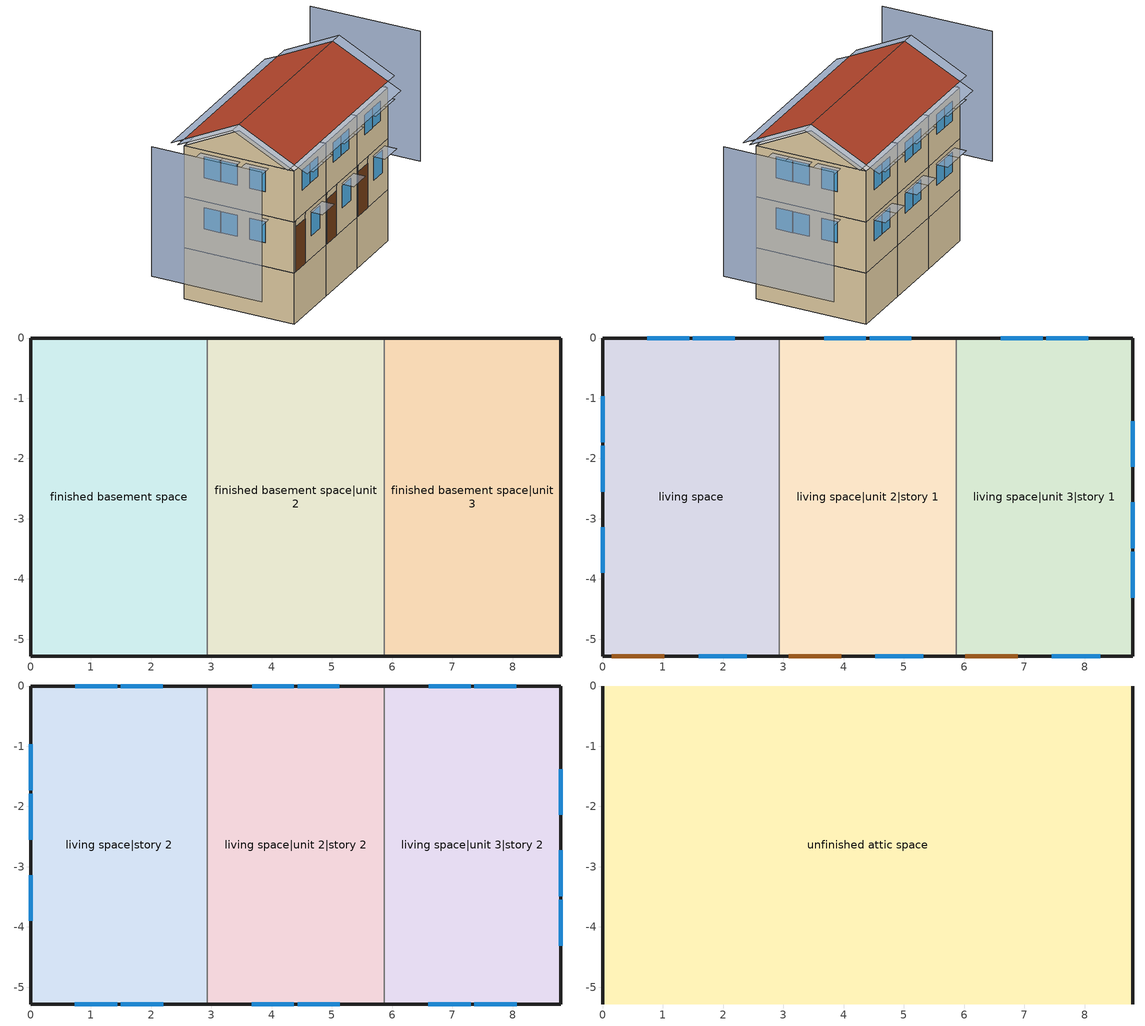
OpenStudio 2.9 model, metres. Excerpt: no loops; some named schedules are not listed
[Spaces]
finished basement space
 floor foundation (FloorFndGrndFinB 1): 0,-5.28 0,0 2.93,0 2.93,-5.28 z-2.44
 wall foundation (WallFndGrndFinB 1): 2.93,0 0,0 0,-5.28 2.93,-5.28 z-2.44:0
 wall to finished basement space|unit 2 (WallIntFinUninsFin Reversed): 2.93,-5.28 2.93,0 z-2.44:0
finished basement space|unit 2
 floor foundation (FloorFndGrndFinB 2): 2.93,-5.28 2.93,0 5.87,0 5.87,-5.28 z-2.44
 wall foundation (WallFndGrndFinB 2): 5.87,0 2.93,0 / 2.93,-5.28 5.87,-5.28 z-2.44:0
 wall to finished basement space|unit 3 (WallIntFinUninsFin): 5.87,-5.28 5.87,0 z-2.44:0
finished basement space|unit 3
 floor foundation (FloorFndGrndFinB): 5.87,-5.28 5.87,0 8.8,0 8.8,-5.28 z-2.44
 wall foundation (WallFndGrndFinB): 5.87,-5.28 8.8,-5.28 8.8,0 5.87,0 z-2.44:0
living space
 floor to finished basement space (FloorFinUninsFin): 0,-5.28 0,0 2.93,0 2.93,-5.28 z0
 wall outside (WallExtInsFin): 2.93,0 0,0 0,-5.28 0.13,-5.28 1.05,-5.28 2.93,-5.28 z0:2.44
 wall to living space|unit 2|story 1 (WallIntFinUninsFin Reversed): 2.93,-5.28 2.93,0 z0:2.44
 window (WindowConstruction): 1.59,-5.28 2.39,-5.28 z1.07:2.13; 2.19,0 1.5,0 / 1.44,0 0.74,0 z1.21:2.13; 0,-0.97 0,-1.73 / 0,-1.79 0,-2.55 / 0,-3.14 0,-3.9 z1.12:2.13
 door (Door): 0.15,-5.28 1.02,-5.28 z0:2.13
living space|unit 2|story 1
 floor to finished basement space|unit 2 (FloorFinUninsFin): 2.93,-5.28 2.93,0 5.87,0 5.87,-5.28 z0
 wall outside (WallExtInsFin): 5.87,0 2.93,0 / 2.93,-5.28 3.06,-5.28 3.98,-5.28 5.87,-5.28 z0:2.44
 wall to living space|unit 3|story 1 (WallIntFinUninsFin Reversed): 5.87,-5.28 5.87,0 z0:2.44
 window (WindowConstruction): 4.52,-5.28 5.32,-5.28 z1.07:2.13; 5.12,0 4.43,0 / 4.37,0 3.67,0 z1.21:2.13
 door (Door): 3.09,-5.28 3.96,-5.28 z0:2.13
living space|unit 3|story 1
 floor to finished basement space|unit 3 (FloorFinUninsFin): 5.87,-5.28 5.87,0 8.8,0 8.8,-5.28 z0
 wall outside (WallExtInsFin): 5.87,-5.28 5.99,-5.28 6.91,-5.28 8.8,-5.28 8.8,0 5.87,0 z0:2.44
 window (WindowConstruction): 7.46,-5.28 8.26,-5.28 z1.07:2.13; 8.06,0 7.36,0 / 7.3,0 6.61,0 z1.21:2.13; 8.8,-4.31 8.8,-3.55 / 8.8,-3.49 8.8,-2.73 / 8.8,-2.14 8.8,-1.38 z1.12:2.13
 door (Door): 6.02,-5.28 6.89,-5.28 z0:2.13
living space|story 2
 floor to living space (FloorFinUninsFin): 0,-5.28 0,0 2.93,0 2.93,-5.28 z2.44
 wall outside (WallExtInsFin): 2.93,0 0,0 0,-5.28 2.93,-5.28 z2.44:4.88
 wall to living space|unit 2|story 2 (WallIntFinUninsFin): 2.93,-5.28 2.93,0 z2.44:4.88
 window (WindowConstruction): 0.73,-5.28 1.44,-5.28 / 1.5,-5.28 2.2,-5.28 z3.63:4.57; 2.19,0 1.5,0 / 1.44,0 0.74,0 z3.65:4.57; 0,-0.97 0,-1.73 / 0,-1.79 0,-2.55 / 0,-3.14 0,-3.9 z3.56:4.57
living space|unit 2|story 2
 floor to living space|unit 2|story 1 (FloorFinUninsFin): 2.93,-5.28 2.93,0 5.87,0 5.87,-5.28 z2.44
 wall outside (WallExtInsFin): 5.87,0 2.93,0 / 2.93,-5.28 5.87,-5.28 z2.44:4.88
 wall to living space|unit 3|story 2 (WallIntFinUninsFin Reversed): 5.87,-5.28 5.87,0 z2.44:4.88
 window (WindowConstruction): 3.66,-5.28 4.37,-5.28 / 4.43,-5.28 5.13,-5.28 z3.63:4.57; 5.12,0 4.43,0 / 4.37,0 3.67,0 z3.65:4.57
living space|unit 3|story 2
 floor to living space|unit 3|story 1 (FloorFinUninsFin): 5.87,-5.28 5.87,0 8.8,0 8.8,-5.28 z2.44
 wall outside (WallExtInsFin): 5.87,-5.28 8.8,-5.28 8.8,0 5.87,0 z2.44:4.88
 window (WindowConstruction): 6.6,-5.28 7.3,-5.28 / 7.36,-5.28 8.07,-5.28 z3.63:4.57; 8.06,0 7.36,0 / 7.3,0 6.61,0 z3.65:4.57; 8.8,-4.31 8.8,-3.55 / 8.8,-3.49 8.8,-2.73 / 8.8,-2.14 8.8,-1.38 z3.56:4.57
unfinished attic space
 floor to living space|unit 2|story 2 (FloorFinInsUnfinAttic): 5.87,0 5.87,-5.28 2.93,-5.28 2.93,0 z4.88
 floor to living space|unit 3|story 2 (FloorFinInsUnfinAttic): 8.8,0 8.8,-5.28 5.87,-5.28 5.87,0 z4.88
 floor to living space|story 2 (FloorFinInsUnfinAttic): 2.93,0 2.93,-5.28 0,-5.28 0,0 z4.88
 wall outside (WallExtUninsUnfin): 0,-2.64,6.2 0,0,4.88 0,-5.28,4.88; 8.8,-2.64,6.2 8.8,-5.28,4.88 8.8,0,4.88
 roof outside (RoofUnfinInsExt): 0,-2.64,6.5 8.8,-2.64,6.5 8.8,0,5.18 0,0,5.18; 8.8,-2.64,6.5 0,-2.64,6.5 0,-5.28,5.18 8.8,-5.28,5.18
shading: -3.05,0 -3.05,-5.28 / 11.85,-5.28 11.85,0 z0:6.2; -0.61,0,5.18 -0.61,-2.64,6.5 0,-2.64,6.5 0,0,5.18; 9.41,-2.64,6.5 9.41,0,5.18 8.8,0,5.18 8.8,-2.64,6.5; 8.8,0.61,4.88 0,0.61,4.88 0,0,5.18 8.8,0,5.18; 9.41,-5.28,5.18 9.41,-2.64,6.5 8.8,-2.64,6.5 8.8,-5.28,5.18; -0.61,-2.64,6.5 -0.61,-5.28,5.18 0,-5.28,5.18 0,-2.64,6.5; 0,-5.89,4.88 8.8,-5.89,4.88 8.8,-5.28,5.18 0,-5.28,5.18; 8.41,-5.28 7.31,-5.28 7.31,-5.89 8.41,-5.89 z2.29; 1.59,-5.28 0.58,-5.28 0.58,-5.89 1.59,-5.89 z4.72; 8.8,-1.23 8.8,-2.29 9.41,-2.29 9.41,-1.23 z4.72; 0,-1.88 0,-0.82 -0.61,-0.82 -0.61,-1.88 z4.72; 4.52,-5.28 3.51,-5.28 3.51,-5.89 4.52,-5.89 z4.72; 2.35,-5.28 1.34,-5.28 1.34,-5.89 2.35,-5.89 z4.72; 0,-2.7 0,-1.64 -0.61,-1.64 -0.61,-2.7 z2.29; 5.29,-5.28 4.28,-5.28 4.28,-5.89 5.29,-5.89 z4.72; 7.45,-5.28 6.45,-5.28 6.45,-5.89 7.45,-5.89 z4.72; 2.54,-5.28 1.44,-5.28 1.44,-5.89 2.54,-5.89 z2.29; 8.22,-5.28 7.21,-5.28 7.21,-5.89 8.22,-5.89 z4.72; 5.48,-5.28 4.37,-5.28 4.37,-5.89 5.48,-5.89 z2.29; 0.59,0 1.59,0 1.59,0.61 0.59,0.61 z4.72; 4.28,0 5.28,0 5.28,0.61 4.28,0.61 z4.72; 8.8,-2.58 8.8,-3.64 9.41,-3.64 9.41,-2.58 z4.72; 3.52,0 4.52,0 4.52,0.61 3.52,0.61 z4.72; 1.34,0 2.34,0 2.34,0.61 1.34,0.61 z2.29; 0.59,0 1.59,0 1.59,0.61 0.59,0.61 z2.29; 1.34,0 2.34,0 2.34,0.61 1.34,0.61 z4.72; 7.21,0 8.21,0 8.21,0.61 7.21,0.61 z4.72; 0,-4.05 0,-2.99 -0.61,-2.99 -0.61,-4.05 z2.29; 6.45,0 7.45,0 7.45,0.61 6.45,0.61 z4.72; 4.28,0 5.28,0 5.28,0.61 4.28,0.61 z2.29; 8.8,-1.23 8.8,-2.29 9.41,-2.29 9.41,-1.23 z2.29; 3.52,0 4.52,0 4.52,0.61 3.52,0.61 z2.29; 7.21,0 8.21,0 8.21,0.61 7.21,0.61 z2.29; 6.45,0 7.45,0 7.45,0.61 6.45,0.61 z2.29; 8.8,-3.4 8.8,-4.46 9.41,-4.46 9.41,-3.4 z2.29; 0,-1.88 0,-0.82 -0.61,-0.82 -0.61,-1.88 z2.29; 0,-2.7 0,-1.64 -0.61,-1.64 -0.61,-2.7 z4.72; 0,-4.05 0,-2.99 -0.61,-2.99 -0.61,-4.05 z4.72; 8.8,-3.4 8.8,-4.46 9.41,-4.46 9.41,-3.4 z4.72; 8.8,-2.58 8.8,-3.64 9.41,-3.64 9.41,-2.58 z2.29
[Site]
Denver Intl Ap_CO_USA: Latitude {deg}=39.83; Longitude {deg}=-104.65; Time Zone {hr}=-7; Elevation {m}=1650; Terrain=Suburbs
[ClimateZones]
Climate Zone Institution Name 2=Building America; Climate Zone Document Year 2=0; Climate Zone Value 2=Cold
[Site:WaterMainsTemperature]
Calculation Method=Correlation; Annual Average Outdoor Air Temperature {C}=10.8753; Maximum Difference In Monthly Average Outdoor Air Temperatures {deltaC}=23.1524
[Site:GroundTemperature:Deep]
10.8753, 10.8753, 10.8753, 10.8753, 10.8753, 10.8753, 10.8753, 10.8753, 10.8753, 10.8753, 10.8753, 10.8753
[Building]
Building 1: North Axis {deg}=270; Standards Number of Stories=3; Standards Number of Above Ground Stories=2; Standards Building Type=singlefamilyattached; Standards Number of Living Units=3
[Material] Roughness=Rough
Name | Thickness {m} | Conductivity {W/m-K} | Density {kg/m3} | Specific Heat {J/kg-K} | Thermal Absorptance | Solar Absorptance | Visible Absorptance
FloorUAAdditionalCeilingIns | 0.12827 | 0.0411113 | 16.02 | 1046.75
FloorUATrussandIns | 0.0889 | 0.0436674 | 50.7834 | 1165.1
Drywall 0.5 in. | 0.0127 | 0.160291 | 801 | 837.4 | 0.9 | 0.5 | 0.1
Asphalt Shingles, Medium | 0.009525 | 0.162714 | 1121.4 | 1465.45 | 0.91 | 0.85 | 0.85
RoofSheathing | 0.01905 | 0.115458 | 512.64 | 1214.23
RoofUARoofIns | 0.18415 | 8.02397 | 37.0049 | 1207.88
Vinyl, Light | 0.009525 | 0.089435 | 177.822 | 1046.75 | 0.9 | 0.3 | 0.3
WallSheathing | 0.0127 | 0.115458 | 512.64 | 1214.23
WallStudAndCavity | 0.0889 | 0.054245 | 162.403 | 1178.92
WallStudAndCavity 1 | 0.0889 | 0.393744 | 83.0341 | 1211.67
WallStudAndCavity 2 | 0.0889 | 0.396154 | 83.0341 | 1211.67
WallStudAndCavity 3 | 0.0889 | 0.397942 | 83.0341 | 1211.67
res furniture material living space|unit 2|story 2 | 0.1524 | 0.115458 | 640.8 | 1214.23 | 0.9 | 0.6 | 0.1
FoundationExtVertIns; FoundationExtVertIns 1; FoundationExtVertIns 2 | 0.051816 | 0.029427 | 32.04 | 1214.23
Concrete 8.0 in. | 0.2032 | 1.803125 | 2242.8 | 837.4 | 0.9
Concrete 4.0 in. | 0.1016 | 1.803125 | 2242.8 | 837.4 | 0.9
FloorFinStudAndAirFloor | 0.1397 | 0.557395 | 67.691 | 1210.98
Wood Floor | 0.015875 | 0.115458 | 544.68 | 1214.23
Floor Covering | 0.0127 | 0.0433444 | 54.468 | 1339.84 | 0.9 | 0.9
DoorMaterial | 0.04445 | 0.0612267 | 512.64 | 1214.23
[Construction]
FloorFinInsUnfinAttic: FloorUAAdditionalCeilingIns, FloorUATrussandIns, Drywall 0.5 in.
RoofUnfinInsExt: Asphalt Shingles, Medium, RoofSheathing, RoofUARoofIns
WallExtInsFin: Vinyl, Light, WallSheathing, WallStudAndCavity, Drywall 0.5 in.
WallExtUninsUnfin: Vinyl, Light, WallSheathing, WallStudAndCavity 1
WallIntFinUninsFin: Vinyl, Light, WallStudAndCavity 2, Drywall 0.5 in.
WallIntFinUninsFin Reversed: Drywall 0.5 in., WallStudAndCavity 2, Vinyl, Light
WallIntFinUninsFin 1: WallStudAndCavity 3, Drywall 0.5 in.
res furniture construction living space|unit 2|story 2; res furniture construction living space; res furniture construction living space|story 2; res furniture construction finished basement space|unit 3; res furniture construction living space|unit 3|story 2; res furniture construction living space|unit 2|story 1; res furniture construction living space|unit 3|story 1; res furniture construction finished basement space; res furniture construction finished basement space|unit 2: res furniture material living space|unit 2|story 2
WallFndGrndFinB; WallFndGrndFinB 1; WallFndGrndFinB 2: Concrete 8.0 in., Drywall 0.5 in.
FloorFndGrndFinB; FloorFndGrndFinB 1; FloorFndGrndFinB 2: Concrete 4.0 in.
FloorFinUninsFin: Drywall 0.5 in., FloorFinStudAndAirFloor, RoofSheathing, Wood Floor, Floor Covering
WindowConstruction: WindowMaterial
Door: DoorMaterial
[WindowMaterial:Shade]
CoolingShade: Solar Transmittance=0.999; Solar Reflectance=0.00099; Visible Transmittance=0.999; Visible Reflectance=0.00099; Thermal Hemispherical Emissivity=1e-005; Thermal Transmittance=0.999; Thickness {m}=0.0001; Conductivity {W/m-K}=10000; Shade to Glass Distance {m}=0.001; Top Opening Multiplier=0; Bottom Opening Multiplier=0; Left-Side Opening Multiplier=0; Right-Side Opening Multiplier=0; Airflow Permeability=0
[WindowMaterial:SimpleGlazingSystem]
WindowMaterial: U-Factor {W/m2-K}=2.10086; Solar Heat Gain Coefficient=0.21
[ThermalZone] Use Ideal Air Loads=No
Name | Thermostat
living zone | living zone temperature setpoint
living zone|unit 2 | living zone|unit 2 temperature setpoint
living zone|unit 3 | living zone|unit 3 temperature setpoint
finished basement zone | finished basement zone temperature setpoint
finished basement zone|unit 2 | finished basement zone|unit 2 temperature setpoint
finished basement zone|unit 3 | finished basement zone|unit 3 temperature setpoint
unfinished attic zone
[Sizing:Zone]
unfinished attic zone: Zone Cooling Design Supply Air Temperature Input Method=SupplyAirTemperature; Zone Cooling Design Supply Air Temperature {C}=14; Zone Cooling Design Supply Air Temperature Difference {deltaC}=11.11; Zone Heating Design Supply Air Temperature Input Method=SupplyAirTemperature; Zone Heating Design Supply Air Temperature {C}=40; Zone Heating Design Supply Air Temperature Difference {deltaC}=11.11; Zone Cooling Design Supply Air Humidity Ratio {kg-H2O/kg-air}=0.0085; Zone Heating Design Supply Air Humidity Ratio {kg-H2O/kg-air}=0.008; Cooling Design Air Flow Method=DesignDay; Heating Design Air Flow Method=DesignDay; Account for Dedicated Outdoor Air System=No; Dedicated Outdoor Air System Control Strategy=NeutralSupplyAir; Dedicated Outdoor Air Low Setpoint Temperature for Design {C}=autosize; Dedicated Outdoor Air High Setpoint Temperature for Design {C}=autosize
[Space]
Name | Space Type | Thermal Zone | Building Unit
living space; living space|story 2 | Space Type 1 | living zone | unit 1
living space|unit 2|story 1; living space|unit 2|story 2 | Space Type 1 | living zone|unit 2 | unit 2
living space|unit 3|story 1; living space|unit 3|story 2 | Space Type 1 | living zone|unit 3 | unit 3
finished basement space | Space Type 2 | finished basement zone | unit 1
finished basement space|unit 2 | Space Type 2 | finished basement zone|unit 2 | unit 2
finished basement space|unit 3 | Space Type 2 | finished basement zone|unit 3 | unit 3
unfinished attic space | Space Type 3 | unfinished attic zone
[SpaceType]
Name | Standards Space Type
Space Type 1 | living
Space Type 2 | finished basement
Space Type 3 | unfinished attic
[BuildingUnit] Building Unit Type=Residential
unit 1; unit 2; unit 3
[External:File]
8760.csv: File=8760.csv
[People:Definition] Number of People Calculation Method=People; Number of People {people}=1.13; Fraction Radiant=0.319734; Sensible Heat Fraction=0.573; Carbon Dioxide Generation Rate {m3/s-W}=0; Enable ASHRAE 55 Comfort Warnings=No; Mean Radiant Temperature Calculation Type=ZoneAveraged
res occupants|finished basement space; res occupants|living space|story 2; res occupants|living space; res occupants|unit 2|living space|unit 2|story 2; res occupants|unit 2|finished basement space|unit 2; res occupants|unit 2|living space|unit 2|story 1; res occupants|unit 3|finished basement space|unit 3; res occupants|unit 3|living space|unit 3|story 1; res occupants|unit 3|living space|unit 3|story 2
[People] Number of People Schedule=occupants; Activity Level Schedule=Schedule Ruleset 1; Multiplier=1
Name | People Definition | Space or SpaceType
res occupants|finished basement space | res occupants|finished basement space | finished basement space
res occupants|living space|story 2 | res occupants|living space|story 2 | living space|story 2
res occupants|living space | res occupants|living space | living space
res occupants|unit 2|living space|unit 2|story 2 | res occupants|unit 2|living space|unit 2|story 2 | living space|unit 2|story 2
res occupants|unit 2|finished basement space|unit 2 | res occupants|unit 2|finished basement space|unit 2 | finished basement space|unit 2
res occupants|unit 2|living space|unit 2|story 1 | res occupants|unit 2|living space|unit 2|story 1 | living space|unit 2|story 1
res occupants|unit 3|finished basement space|unit 3 | res occupants|unit 3|finished basement space|unit 3 | finished basement space|unit 3
res occupants|unit 3|living space|unit 3|story 1 | res occupants|unit 3|living space|unit 3|story 1 | living space|unit 3|story 1
res occupants|unit 3|living space|unit 3|story 2 | res occupants|unit 3|living space|unit 3|story 2 | living space|unit 3|story 2
[InternalMass:Definition] Design Level Calculation Method=SurfaceArea
Name | Construction | Surface Area {m2}
living space|unit 2|story 2 Partition; living space Partition; living space|story 2 Partition; finished basement space|unit 3 Partition; living space|unit 3|story 2 Partition; living space|unit 2|story 1 Partition; living space|unit 3|story 1 Partition; finished basement space Partition; finished basement space|unit 2 Partition | WallIntFinUninsFin 1 | 15.48384
res furniture mass living space|unit 2|story 2 | res furniture construction living space|unit 2|story 2 | 6.19354
res furniture mass living space | res furniture construction living space | 6.19354
res furniture mass living space|story 2 | res furniture construction living space|story 2 | 6.19354
res furniture mass finished basement space|unit 3 | res furniture construction finished basement space|unit 3 | 6.19354
res furniture mass living space|unit 3|story 2 | res furniture construction living space|unit 3|story 2 | 6.19354
res furniture mass living space|unit 2|story 1 | res furniture construction living space|unit 2|story 1 | 6.19354
res furniture mass living space|unit 3|story 1 | res furniture construction living space|unit 3|story 1 | 6.19354
res furniture mass finished basement space | res furniture construction finished basement space | 6.19354
res furniture mass finished basement space|unit 2 | res furniture construction finished basement space|unit 2 | 6.19354
[InternalMass] Multiplier=1
Name | Internal Mass Definition | Space or SpaceType
living space|unit 2|story 2 Partition | living space|unit 2|story 2 Partition | living space|unit 2|story 2
living space Partition | living space Partition | living space
living space|story 2 Partition | living space|story 2 Partition | living space|story 2
finished basement space|unit 3 Partition | finished basement space|unit 3 Partition | finished basement space|unit 3
living space|unit 3|story 2 Partition | living space|unit 3|story 2 Partition | living space|unit 3|story 2
living space|unit 2|story 1 Partition | living space|unit 2|story 1 Partition | living space|unit 2|story 1
living space|unit 3|story 1 Partition | living space|unit 3|story 1 Partition | living space|unit 3|story 1
finished basement space Partition | finished basement space Partition | finished basement space
finished basement space|unit 2 Partition | finished basement space|unit 2 Partition | finished basement space|unit 2
res furniture mass living space|unit 2|story 2 | res furniture mass living space|unit 2|story 2 | living space|unit 2|story 2
res furniture mass living space | res furniture mass living space | living space
res furniture mass living space|story 2 | res furniture mass living space|story 2 | living space|story 2
res furniture mass finished basement space|unit 3 | res furniture mass finished basement space|unit 3 | finished basement space|unit 3
res furniture mass living space|unit 3|story 2 | res furniture mass living space|unit 3|story 2 | living space|unit 3|story 2
res furniture mass living space|unit 2|story 1 | res furniture mass living space|unit 2|story 1 | living space|unit 2|story 1
res furniture mass living space|unit 3|story 1 | res furniture mass living space|unit 3|story 1 | living space|unit 3|story 1
res furniture mass finished basement space | res furniture mass finished basement space | finished basement space
res furniture mass finished basement space|unit 2 | res furniture mass finished basement space|unit 2 | finished basement space|unit 2
[Foundation:Kiva] Exterior Vertical Insulation Depth {m}=2.4384; Wall Height Above Grade {m}=0.2032; Wall Depth Below Slab {m}=0.2032
Name | Exterior Vertical Insulation Material
Foundation Kiva 1 | FoundationExtVertIns
Foundation Kiva 2 | FoundationExtVertIns 1
Foundation Kiva 3 | FoundationExtVertIns 2
[Foundation:Kiva:Settings]
Soil Conductivity {W/m-K}=1.731; Soil Density {kg/m3}=1842.3; Soil Specific Heat {J/kg-K}=418.7; Ground Solar Absorptivity=0.9; Ground Thermal Absorptivity=0.9; Ground Surface Roughness {m}=0.03; Far-Field Width {m}=40; Deep-Ground Boundary Condition=ZeroFlux; Deep-Ground Depth {m}=40; Minimum Cell Dimension {m}=0.02; Maximum Cell Growth Coefficient=1.5; Simulation Timestep=Hourly
[SurfaceProperty:ExposedFoundationPerimeter] Exposed Perimeter Calculation Method=TotalExposedPerimeter
Name | Total Exposed Perimeter {m}
Surface 67; Surface 52 | 11.1452
Surface 61 | 5.86588
[ShadingControl]
WindowShadingControl: Shading Type=InteriorShade; Shading Device Material=CoolingShade; Shading Control Type=OnIfScheduleAllows; Schedule=Window shading schedule; Shading Control Is Scheduled=Yes
[Coil:Cooling:DX:SingleSpeed] Availability Schedule=Always On Discrete; Rated Sensible Heat Ratio=0.65; Rated COP {W/W}=2.4911; Rated Evaporator Fan Power Per Volume Flow Rate {W/(m3/s)}=773.3; Condenser Type=AirCooled; Evaporative Condenser Effectiveness=0.9; Evaporative Condenser Air Flow Rate {m3/s}=Autosize; Evaporative Condenser Pump Rated Power Consumption {W}=Autosize; Crankcase Heater Capacity {W}=0; Maximum Outdoor Dry-Bulb Temperature for Crankcase Heater Operation {C}=10; Basin Heater Capacity {W/K}=0; Basin Heater Setpoint Temperature {C}=2
Name | Rated Total Cooling Capacity {W} | Rated Air Flow Rate {m3/s} | Total Cooling Capacity Function of Temperature Curve | Total Cooling Capacity Function of Flow Fraction Curve | Energy Input Ratio Function of Temperature Curve | Energy Input Ratio Function of Flow Fraction Curve | Part Load Fraction Correlation Curve
res room ac cooling coil | 9090.67 | 0.380618 | RoomAC-Cap-fT | RoomAC-Cap-fFF | RoomAC-EIR-fT | RoomAC-EIR-fFF | RoomAC-PLF-fPLR
res room ac|unit 2 cooling coil | 8991.46 | 0.376465 | RoomAC-Cap-fT 1 | RoomAC-Cap-fFF 1 | RoomAC-EIR-fT 1 | RoomAC-EIR-fFF 1 | RoomAC-PLF-fPLR 1
res room ac|unit 3 cooling coil | 9090.67 | 0.380618 | RoomAC-Cap-fT 2 | RoomAC-Cap-fFF 2 | RoomAC-EIR-fT 2 | RoomAC-EIR-fFF 2 | RoomAC-PLF-fPLR 2
[Fan:OnOff] Availability Schedule=Always On Discrete; Fan Total Efficiency=1; Pressure Rise {Pa}=0; Motor Efficiency=1; Motor In Airstream Fraction=0
Name | Maximum Flow Rate {m3/s} | Fan Power Ratio Function of Speed Ratio Curve | Fan Efficiency Ratio Function of Speed Ratio Curve
res room ac living zone clg supply fan | 0.426976 | Fan On Off Power Curve | Fan On Off Efficiency Curve
res room ac|unit 2 living zone|unit 2 clg supply fan | 0.422316 | Fan On Off Power Curve 2 | Fan On Off Efficiency Curve 2
res room ac|unit 3 living zone|unit 3 clg supply fan | 0.426976 | Fan On Off Power Curve 4 | Fan On Off Efficiency Curve 4
[Coil:Heating:Electric] Availability Schedule=Always Off Discrete; Nominal Capacity {W}=0
res room ac always off heating coil; res room ac|unit 2 always off heating coil; res room ac|unit 3 always off heating coil
[EnergyManagementSystem:Sensor]
Name | Output Variable or Output Meter | Output Variable or Output Meter Index Key
res_nv_pb_s | Site Outdoor Air Barometric Pressure
res_af_vw_s | Site Wind Speed
res_nv_wt_s | Site Outdoor Air Humidity Ratio
res_nv_1_nva_s | Schedule Value | res nv_1 avail schedule
res_nv_1_sp_s | Schedule Value | res nv_1 temp schedule
res_infil_1_range_sch_s | Schedule Value | res mv_1 range exhaust schedule
res_infil_1_bath_sch_s | Schedule Value | res mv_1 bath exhaust schedule
res_infil_1_wh_sch_s; res_infil_2_wh_sch_s; res_infil_3_wh_sch_s | Schedule Value | Always On Discrete
res_nv_2_nva_s | Schedule Value | res nv_2 avail schedule
res_nv_2_sp_s | Schedule Value | res nv_2 temp schedule
res_infil_2_range_sch_s | Schedule Value | res mv_2 range exhaust schedule
res_infil_2_bath_sch_s | Schedule Value | res mv_2 bath exhaust schedule
res_nv_3_nva_s | Schedule Value | res nv_3 avail schedule
res_nv_3_sp_s | Schedule Value | res nv_3 temp schedule
res_infil_3_range_sch_s | Schedule Value | res mv_3 range exhaust schedule
res_infil_3_bath_sch_s | Schedule Value | res mv_3 bath exhaust schedule
[EnergyManagementSystem:Program]
res_boiler_oil_pumps_program: Set unit_1_pumps_h = res_boiler_oil_hydronic_pump_s
res_boiler_oil|unit_2_pumps_program: Set unit_2_pumps_h = res_boiler_oil_unit_2_hydronic_pump_s
res_boiler_oil|unit_3_pumps_program: Set unit_3_pumps_h = res_boiler_oil_unit_3_hydronic_pump_s
res_nv_1_program: Set Tdiff = res_af_1_tin_s-res_af_1_tt_s; Set dT = (@Abs Tdiff); Set pt = (@RhFnTdbWPb res_af_1_tt_s res_nv_wt_s res_nv_pb_s); Set NVA = 3714.072506470884; Set Cs = 0.00017926040778923255; Set Cw = 8.70903777141566e-05; Set MNV = 0.41950883840000036; Set MHR = 0.0115; Set MRH = 0.7; Set temp1 = (res_nv_1_nva_s*NVA); Set SGNV = temp1*((((Cs*dT)+(Cw*(res_af_vw_s^2)))^0.5)/1000); If (res_nv_wt_s<MHR) && (pt<MRH) && (res_af_1_tin_s>res_nv_1_sp_s); Set temp2 = (res_af_1_tin_s-res_nv_1_sp_s); Set NVadj1 = temp2/(res_af_1_tin_s-res_af_1_tt_s); Set NVadj2 = (@Min NVadj1 1); Set NVadj3 = (@Max NVadj2 0); Set NVadj = SGNV*NVadj3; Set res_nv_1_flow_act = (@Min NVadj MNV); Else; Set res_nv_1_flow_act = 0; EndIf
res_infil_1_program: Set p_m = 0.14; Set p_s = 0.22; Set s_m = 270; Set s_s = 370; Set z_m = 9.99744; Set z_s = 4.8768; Set f_t = (((s_m/z_m)^p_m)*((z_s/s_s)^p_s)); Set Tdiff = res_af_1_tin_s-res_af_1_tt_s; Set dT = @Abs Tdiff; Set c = 0.0152; Set Cs = 0.0855; Set Cw = 0.1284; Set n = 0.67; Set sft = (f_t*0.7000000000000001); Set temp1 = ((c*Cw)*((sft*res_af_vw_s)^(2*n)))^2; Set Qn = (((c*Cs*(dT^n))^2)+temp1)^0.5; Set Tdiff = res_af_1_tin_s-res_af_1_tt_s; Set dT = @Abs Tdiff; Set QWHV = res_infil_1_wh_sch_s*0.0165; Set Qrange = res_infil_1_range_sch_s*0.0472; Set Qdryer = 0.0; Set Qbath = res_infil_1_bath_sch_s*0.0354; Set QhpwhOut = 0; Set QhpwhIn = 0; Set QductsOut = 0; Set QductsIn = 0; Set Qout = QWHV+Qrange+Qbath+Qdryer+QhpwhOut+QductsOut; Set Qin = QhpwhIn+QductsIn; Set Qu = (@Abs (Qout-Qin)); Set Qb = (@Min Qout Qin); Set faneff_wh = 0.9438948864000002; Set res_infil_1_house_fan_act = (QWHV*300)/faneff_wh*1; Set faneff_sp = 0.4719474432000001; Set res_infil_1_range_fan_act = (Qrange*300)/faneff_sp; Set res_infil_1_bath_fan_act = (Qbath*300)/faneff_sp; Set Q_acctd_for_elsewhere = QhpwhOut+QhpwhIn+QductsOut+QductsIn; Set res_infil_1_flow_act = (((Qu^2)+(Qn^2))^0.5)-Q_acctd_for_elsewhere; Set res_infil_1_flow_act = (@Max res_infil_1_flow_act 0)
res_nv_2_program: Set Tdiff = res_af_2_tin_s-res_af_2_tt_s; Set dT = (@Abs Tdiff); Set pt = (@RhFnTdbWPb res_af_2_tt_s res_nv_wt_s res_nv_pb_s); Set NVA = 1878.8943708840131; Set Cs = 0.00017926040778923255; Set Cw = 8.70903777141566e-05; Set MNV = 0.41950883840000036; Set MHR = 0.0115; Set MRH = 0.7; Set temp1 = (res_nv_2_nva_s*NVA); Set SGNV = temp1*((((Cs*dT)+(Cw*(res_af_vw_s^2)))^0.5)/1000); If (res_nv_wt_s<MHR) && (pt<MRH) && (res_af_2_tin_s>res_nv_2_sp_s); Set temp2 = (res_af_2_tin_s-res_nv_2_sp_s); Set NVadj1 = temp2/(res_af_2_tin_s-res_af_2_tt_s); Set NVadj2 = (@Min NVadj1 1); Set NVadj3 = (@Max NVadj2 0); Set NVadj = SGNV*NVadj3; Set res_nv_2_flow_act = (@Min NVadj MNV); Else; Set res_nv_2_flow_act = 0; EndIf
res_infil_2_program: Set p_m = 0.14; Set p_s = 0.22; Set s_m = 270; Set s_s = 370; Set z_m = 9.99744; Set z_s = 4.8768; Set f_t = (((s_m/z_m)^p_m)*((z_s/s_s)^p_s)); Set Tdiff = res_af_2_tin_s-res_af_2_tt_s; Set dT = @Abs Tdiff; Set c = 0.008; Set Cs = 0.0855; Set Cw = 0.1284; Set n = 0.67; Set sft = (f_t*0.7000000000000001); Set temp1 = ((c*Cw)*((sft*res_af_vw_s)^(2*n)))^2; Set Qn = (((c*Cs*(dT^n))^2)+temp1)^0.5; Set Tdiff = res_af_2_tin_s-res_af_2_tt_s; Set dT = @Abs Tdiff; Set QWHV = res_infil_2_wh_sch_s*0.0165; Set Qrange = res_infil_2_range_sch_s*0.0472; Set Qdryer = 0.0; Set Qbath = res_infil_2_bath_sch_s*0.0354; Set QhpwhOut = 0; Set QhpwhIn = 0; Set QductsOut = 0; Set QductsIn = 0; Set Qout = QWHV+Qrange+Qbath+Qdryer+QhpwhOut+QductsOut; Set Qin = QhpwhIn+QductsIn; Set Qu = (@Abs (Qout-Qin)); Set Qb = (@Min Qout Qin); Set faneff_wh = 0.9438948864000002; Set res_infil_2_house_fan_act = (QWHV*300)/faneff_wh*1; Set faneff_sp = 0.4719474432000001; Set res_infil_2_range_fan_act = (Qrange*300)/faneff_sp; Set res_infil_2_bath_fan_act = (Qbath*300)/faneff_sp; Set Q_acctd_for_elsewhere = QhpwhOut+QhpwhIn+QductsOut+QductsIn; Set res_infil_2_flow_act = (((Qu^2)+(Qn^2))^0.5)-Q_acctd_for_elsewhere; Set res_infil_2_flow_act = (@Max res_infil_2_flow_act 0)
res_nv_3_program: Set Tdiff = res_af_3_tin_s-res_af_3_tt_s; Set dT = (@Abs Tdiff); Set pt = (@RhFnTdbWPb res_af_3_tt_s res_nv_wt_s res_nv_pb_s); Set NVA = 3714.0725064708904; Set Cs = 0.00017926040778923255; Set Cw = 8.70903777141566e-05; Set MNV = 0.41950883840000036; Set MHR = 0.0115; Set MRH = 0.7; Set temp1 = (res_nv_3_nva_s*NVA); Set SGNV = temp1*((((Cs*dT)+(Cw*(res_af_vw_s^2)))^0.5)/1000); If (res_nv_wt_s<MHR) && (pt<MRH) && (res_af_3_tin_s>res_nv_3_sp_s); Set temp2 = (res_af_3_tin_s-res_nv_3_sp_s); Set NVadj1 = temp2/(res_af_3_tin_s-res_af_3_tt_s); Set NVadj2 = (@Min NVadj1 1); Set NVadj3 = (@Max NVadj2 0); Set NVadj = SGNV*NVadj3; Set res_nv_3_flow_act = (@Min NVadj MNV); Else; Set res_nv_3_flow_act = 0; EndIf
res_infil_3_program: Set p_m = 0.14; Set p_s = 0.22; Set s_m = 270; Set s_s = 370; Set z_m = 9.99744; Set z_s = 4.8768; Set f_t = (((s_m/z_m)^p_m)*((z_s/s_s)^p_s)); Set Tdiff = res_af_3_tin_s-res_af_3_tt_s; Set dT = @Abs Tdiff; Set c = 0.0152; Set Cs = 0.0855; Set Cw = 0.1284; Set n = 0.67; Set sft = (f_t*0.7000000000000001); Set temp1 = ((c*Cw)*((sft*res_af_vw_s)^(2*n)))^2; Set Qn = (((c*Cs*(dT^n))^2)+temp1)^0.5; Set Tdiff = res_af_3_tin_s-res_af_3_tt_s; Set dT = @Abs Tdiff; Set QWHV = res_infil_3_wh_sch_s*0.0165; Set Qrange = res_infil_3_range_sch_s*0.0472; Set Qdryer = 0.0; Set Qbath = res_infil_3_bath_sch_s*0.0354; Set QhpwhOut = 0; Set QhpwhIn = 0; Set QductsOut = 0; Set QductsIn = 0; Set Qout = QWHV+Qrange+Qbath+Qdryer+QhpwhOut+QductsOut; Set Qin = QhpwhIn+QductsIn; Set Qu = (@Abs (Qout-Qin)); Set Qb = (@Min Qout Qin); Set faneff_wh = 0.9438948864000002; Set res_infil_3_house_fan_act = (QWHV*300)/faneff_wh*1; Set faneff_sp = 0.4719474432000001; Set res_infil_3_range_fan_act = (Qrange*300)/faneff_sp; Set res_infil_3_bath_fan_act = (Qbath*300)/faneff_sp; Set Q_acctd_for_elsewhere = QhpwhOut+QhpwhIn+QductsOut+QductsIn; Set res_infil_3_flow_act = (((Qu^2)+(Qn^2))^0.5)-Q_acctd_for_elsewhere; Set res_infil_3_flow_act = (@Max res_infil_3_flow_act 0)
[EnergyManagementSystem:OutputVariable] Type of Data in Variable=Summed; Update Frequency=SystemTimestep; Units=J
Name | EMS Variable | EMS Program or Subroutine
res boiler oil htg pump:Pumps:Electricity | unit_1_pumps_h | res_boiler_oil_pumps_program
res boiler oil|unit 2 htg pump:Pumps:Electricity | unit_2_pumps_h | res_boiler_oil|unit_2_pumps_program
res boiler oil|unit 3 htg pump:Pumps:Electricity | unit_3_pumps_h | res_boiler_oil|unit_3_pumps_program
[EnergyManagementSystem:ProgramCallingManager]
res boiler oil pump program calling manager: EndOfSystemTimestepBeforeHVACReporting; res_boiler_oil_pumps_program
res boiler oil|unit 2 pump program calling manager: EndOfSystemTimestepBeforeHVACReporting; res_boiler_oil|unit_2_pumps_program
res boiler oil|unit 3 pump program calling manager: EndOfSystemTimestepBeforeHVACReporting; res_boiler_oil|unit_3_pumps_program
res af_1 program calling manager: BeginTimestepBeforePredictor; res_infil_1_program; res_nv_1_program
res af_2 program calling manager: BeginTimestepBeforePredictor; res_infil_2_program; res_nv_2_program
res af_3 program calling manager: BeginTimestepBeforePredictor; res_infil_3_program; res_nv_3_program
[ThermostatSetpoint:DualSetpoint] Heating Setpoint Temperature Schedule=res heating setpoint; Cooling Setpoint Temperature Schedule=res cooling setpoint
finished basement zone temperature setpoint; living zone temperature setpoint; living zone|unit 2 temperature setpoint; living zone|unit 3 temperature setpoint; finished basement zone|unit 3 temperature setpoint; finished basement zone|unit 2 temperature setpoint
[ElectricEquipment:Definition] Design Level Calculation Method=EquipmentLevel
Name | Design Level {W} | Fraction Latent | Fraction Radiant | Fraction Lost
res refrig; res refrig|unit 2; res refrig|unit 3 | 65.0889 | 0 | 0 | 0
res misc plug loads|finished basement space; res misc plug loads|living space|story 2; res misc plug loads|living space; res misc plug loads|unit 2|living space|unit 2|story 2; res misc plug loads|unit 2|finished basement space|unit 2; res misc plug loads|unit 2|living space|unit 2|story 1; res misc plug loads|unit 3|finished basement space|unit 3; res misc plug loads|unit 3|living space|unit 3|story 1; res misc plug loads|unit 3|living space|unit 3|story 2 | 118.189 | 0.021 | 0.558 | 0.049
res infil_1 house fan; res infil_1 range fan; res infil_1 bath fan; res infil_2 house fan; res infil_2 range fan; res infil_2 bath fan; res infil_3 house fan; res infil_3 range fan; res infil_3 bath fan | 0 | 0 | 0 | 1
[ElectricEquipment]
Name | Electric Equipment Definition | Space or SpaceType | Schedule
res refrig | res refrig | living space|story 2 | res refrig schedule
res refrig|unit 2 | res refrig|unit 2 | living space|unit 2|story 2 | res refrig schedule
res refrig|unit 3 | res refrig|unit 3 | living space|unit 3|story 1 | res refrig schedule
res misc plug loads|finished basement space | res misc plug loads|finished basement space | finished basement space | plug_loads
res misc plug loads|living space|story 2 | res misc plug loads|living space|story 2 | living space|story 2 | plug_loads
res misc plug loads|living space | res misc plug loads|living space | living space | plug_loads
res misc plug loads|unit 2|living space|unit 2|story 2 | res misc plug loads|unit 2|living space|unit 2|story 2 | living space|unit 2|story 2 | plug_loads
res misc plug loads|unit 2|finished basement space|unit 2 | res misc plug loads|unit 2|finished basement space|unit 2 | finished basement space|unit 2 | plug_loads
res misc plug loads|unit 2|living space|unit 2|story 1 | res misc plug loads|unit 2|living space|unit 2|story 1 | living space|unit 2|story 1 | plug_loads
res misc plug loads|unit 3|finished basement space|unit 3 | res misc plug loads|unit 3|finished basement space|unit 3 | finished basement space|unit 3 | plug_loads
res misc plug loads|unit 3|living space|unit 3|story 1 | res misc plug loads|unit 3|living space|unit 3|story 1 | living space|unit 3|story 1 | plug_loads
res misc plug loads|unit 3|living space|unit 3|story 2 | res misc plug loads|unit 3|living space|unit 3|story 2 | living space|unit 3|story 2 | plug_loads
res infil_1 house fan | res infil_1 house fan | living space|story 2 | Always On Discrete
res infil_1 range fan | res infil_1 range fan | living space|story 2 | Always On Discrete
res infil_1 bath fan | res infil_1 bath fan | living space|story 2 | Always On Discrete
res infil_2 house fan | res infil_2 house fan | living space|unit 2|story 2 | Always On Discrete
res infil_2 range fan | res infil_2 range fan | living space|unit 2|story 2 | Always On Discrete
res infil_2 bath fan | res infil_2 bath fan | living space|unit 2|story 2 | Always On Discrete
res infil_3 house fan | res infil_3 house fan | living space|unit 3|story 1 | Always On Discrete
res infil_3 range fan | res infil_3 range fan | living space|unit 3|story 1 | Always On Discrete
res infil_3 bath fan | res infil_3 bath fan | living space|unit 3|story 1 | Always On Discrete
[Lights:Definition] Design Level Calculation Method=LightingLevel; Lighting Level {W}=60.7507; Fraction Radiant=0.6; Fraction Visible=0.2; Return Air Fraction=0
res lighting interior finished basement space; res lighting interior living space|story 2; res lighting interior living space; res lighting interior|unit 2 living space|unit 2|story 2; res lighting interior|unit 2 finished basement space|unit 2; res lighting interior|unit 2 living space|unit 2|story 1; res lighting interior|unit 3 finished basement space|unit 3; res lighting interior|unit 3 living space|unit 3|story 1; res lighting interior|unit 3 living space|unit 3|story 2
[Lights] Schedule=lighting_interior; Fraction Replaceable=1
Name | Lights Definition | Space or SpaceType
res lighting interior finished basement space | res lighting interior finished basement space | finished basement space
res lighting interior living space|story 2 | res lighting interior living space|story 2 | living space|story 2
res lighting interior living space | res lighting interior living space | living space
res lighting interior|unit 2 living space|unit 2|story 2 | res lighting interior|unit 2 living space|unit 2|story 2 | living space|unit 2|story 2
res lighting interior|unit 2 finished basement space|unit 2 | res lighting interior|unit 2 finished basement space|unit 2 | finished basement space|unit 2
res lighting interior|unit 2 living space|unit 2|story 1 | res lighting interior|unit 2 living space|unit 2|story 1 | living space|unit 2|story 1
res lighting interior|unit 3 finished basement space|unit 3 | res lighting interior|unit 3 finished basement space|unit 3 | finished basement space|unit 3
res lighting interior|unit 3 living space|unit 3|story 1 | res lighting interior|unit 3 living space|unit 3|story 1 | living space|unit 3|story 1
res lighting interior|unit 3 living space|unit 3|story 2 | res lighting interior|unit 3 living space|unit 3|story 2 | living space|unit 3|story 2
[Exterior:Lights:Definition]
res lighting exterior: Design Level {W}=65.5204
[Exterior:Lights]
res lighting exterior: Exterior Lights Definition=res lighting exterior; Schedule=lighting_exterior
[SpaceInfiltration:EffectiveLeakageArea]
res infil|unfinished attic space: Space or SpaceType=unfinished attic space; Schedule=Always On Discrete; Effective Air Leakage Area {cm2}=1546.84; Stack Coefficient=0.000112903; Wind Coefficient=1.99483e-05
[SpaceInfiltration:DesignFlowRate] Schedule=Always On Discrete; Design Flow Rate Calculation Method=Flow/Space; Design Flow Rate {m3/s}=0
Name | Space or SpaceType
res nv_1 flow; res infil_1 flow | living space|story 2
res nv_2 flow; res infil_2 flow | living space|unit 2|story 2
res nv_3 flow; res infil_3 flow | living space|unit 3|story 1
[EnergyManagementSystem:Actuator]
Name | Actuated Component | Actuated Component Type | Actuated Component Control Type
res_nv_1_flow_act | res nv_1 flow | Zone Infiltration | Air Exchange Flow Rate
res_infil_1_house_fan_act | res infil_1 house fan | ElectricEquipment | Electric Power Level
res_infil_1_range_fan_act | res infil_1 range fan | ElectricEquipment | Electric Power Level
res_infil_1_bath_fan_act | res infil_1 bath fan | ElectricEquipment | Electric Power Level
res_infil_1_flow_act | res infil_1 flow | Zone Infiltration | Air Exchange Flow Rate
res_nv_2_flow_act | res nv_2 flow | Zone Infiltration | Air Exchange Flow Rate
res_infil_2_house_fan_act | res infil_2 house fan | ElectricEquipment | Electric Power Level
res_infil_2_range_fan_act | res infil_2 range fan | ElectricEquipment | Electric Power Level
res_infil_2_bath_fan_act | res infil_2 bath fan | ElectricEquipment | Electric Power Level
res_infil_2_flow_act | res infil_2 flow | Zone Infiltration | Air Exchange Flow Rate
res_nv_3_flow_act | res nv_3 flow | Zone Infiltration | Air Exchange Flow Rate
res_infil_3_house_fan_act | res infil_3 house fan | ElectricEquipment | Electric Power Level
res_infil_3_range_fan_act | res infil_3 range fan | ElectricEquipment | Electric Power Level
res_infil_3_bath_fan_act | res infil_3 bath fan | ElectricEquipment | Electric Power Level
res_infil_3_flow_act | res infil_3 flow | Zone Infiltration | Air Exchange Flow Rate
[Schedule:File] External File=8760.csv; Rows to Skip at Top=1; Number of Hours of Data=8760; Minutes per Item=60
Name | Column Number
occupants | 1
lighting_interior | 4
lighting_exterior | 5
plug_loads | 3
[Schedule:Ruleset]
Name | Default Day Schedule | Summer Design Day Schedule | Winter Design Day Schedule
Schedule Ruleset 1 | Schedule Day 3
Window shading schedule | Schedule Day 8
res heating setpoint | Schedule Day 5 | res heating setpoint summer design | res heating setpoint winter design
res cooling setpoint | Schedule Day 6 | res cooling setpoint summer design | res cooling setpoint winter design
res refrig schedule | Schedule Day 7 | res refrig schedule summer design | res refrig schedule winter design
res nv_1 temp schedule | Schedule Day 14
res nv_1 avail schedule | Schedule Day 15
res mv_1 range exhaust schedule | Schedule Day 18 | res mv_1 range exhaust schedule summer design | res mv_1 range exhaust schedule winter design
res mv_1 bath exhaust schedule | Schedule Day 19 | res mv_1 bath exhaust schedule summer design | res mv_1 bath exhaust schedule winter design
res nv_2 temp schedule | Schedule Day 20
res nv_2 avail schedule | Schedule Day 21
res mv_2 range exhaust schedule | Schedule Day 24 | res mv_2 range exhaust schedule summer design | res mv_2 range exhaust schedule winter design
res mv_2 bath exhaust schedule | Schedule Day 25 | res mv_2 bath exhaust schedule summer design | res mv_2 bath exhaust schedule winter design
res nv_3 temp schedule | Schedule Day 26
res nv_3 avail schedule | Schedule Day 27
res mv_3 range exhaust schedule | Schedule Day 30 | res mv_3 range exhaust schedule summer design | res mv_3 range exhaust schedule winter design
res mv_3 bath exhaust schedule | Schedule Day 31 | res mv_3 bath exhaust schedule summer design | res mv_3 bath exhaust schedule winter design
[Schedule:Day]
Schedule Day 3: 24, 0, 112.539
Schedule Day 8; Window shading schedule allday1; Window shading schedule allday2; Window shading schedule allday3; Window shading schedule allday4; Window shading schedule allday11; Window shading schedule allday12; Schedule Day 5; Schedule Day 6; Schedule Day 7; res refrig schedule winter design; Schedule Day 15: 24, 0, 0
Window shading schedule allday5; Window shading schedule allday6; Window shading schedule allday7; Window shading schedule allday8; Window shading schedule allday9; Window shading schedule allday10; res refrig schedule summer design: 24, 0, 1
res heating setpoint allday1; res heating setpoint allday2; res heating setpoint allday3; res heating setpoint allday4; res heating setpoint allday5; res heating setpoint allday6; res heating setpoint allday7; res heating setpoint allday8; res heating setpoint allday9; res heating setpoint allday10; res heating setpoint allday11; res heating setpoint allday12: 24, 0, 21.6667
res heating setpoint winter design; res cooling setpoint winter design: 24, 0, 21.1111
res heating setpoint summer design; res cooling setpoint summer design: 24, 0, 23.8889
res cooling setpoint allday1; res cooling setpoint allday2; res cooling setpoint allday3; res cooling setpoint allday4; res cooling setpoint allday5; res cooling setpoint allday6; res cooling setpoint allday7; res cooling setpoint allday8; res cooling setpoint allday9; res cooling setpoint allday10; res cooling setpoint allday11; res cooling setpoint allday12: 24, 0, 24.4444
res refrig schedule allday1; res refrig schedule allday12: 1, 0, 0.610949, 2, 0, 0.595675, 3, 0, 0.580401, 4, 0, 0.565128, 6, 0, 0.549854, 7, 0, 0.580401, 8, 0, 0.610949, 10, 0, 0.626223, 12, 0, 0.610949, 15, 0, 0.641496, 16, 0, 0.626223, 17, 0, 0.672044, 18, 0, 0.733139, 19, 0, 0.763686, 20, 0, 0.733139, 21, 0, 0.717865, 22, 0, 0.702591, 23, 0, 0.672044, 24, 0, 0.626223
res refrig schedule allday2: 1, 0, 0.609489, 2, 0, 0.594252, 3, 0, 0.579015, 4, 0, 0.563777, 6, 0, 0.54854, 7, 0, 0.579015, 8, 0, 0.609489, 10, 0, 0.624726, 12, 0, 0.609489, 15, 0, 0.639964, 16, 0, 0.624726, 17, 0, 0.670438, 18, 0, 0.731387, 19, 0, 0.761861, 20, 0, 0.731387, 21, 0, 0.71615, 22, 0, 0.700912, 23, 0, 0.670438, 24, 0, 0.624726
res refrig schedule allday3; res refrig schedule allday4; res refrig schedule allday5: 1, 0, 0.791241, 2, 0, 0.77146, 3, 0, 0.751679, 4, 0, 0.731898, 6, 0, 0.712117, 7, 0, 0.751679, 8, 0, 0.791241, 10, 0, 0.811022, 12, 0, 0.791241, 15, 0, 0.830803, 16, 0, 0.811022, 17, 0, 0.870365, 18, 0, 0.949489, 19, 0, 0.989051, 20, 0, 0.949489, 21, 0, 0.929708, 22, 0, 0.909927, 23, 0, 0.870365, 24, 0, 0.811022
res refrig schedule allday6; res refrig schedule allday7; res refrig schedule allday8; res refrig schedule allday9: 1, 0, 0.8, 2, 0, 0.78, 3, 0, 0.76, 4, 0, 0.74, 6, 0, 0.72, 7, 0, 0.76, 8, 0, 0.8, 10, 0, 0.82, 12, 0, 0.8, 15, 0, 0.84, 16, 0, 0.82, 17, 0, 0.88, 18, 0, 0.96, 19, 0, 1, 20, 0, 0.96, 21, 0, 0.94, 22, 0, 0.92, 23, 0, 0.88, 24, 0, 0.82
res refrig schedule allday10: 1, 0, 0.679562, 2, 0, 0.662573, 3, 0, 0.645584, 4, 0, 0.628595, 6, 0, 0.611606, 7, 0, 0.645584, 8, 0, 0.679562, 10, 0, 0.696551, 12, 0, 0.679562, 15, 0, 0.71354, 16, 0, 0.696551, 17, 0, 0.747518, 18, 0, 0.815474, 19, 0, 0.849453, 20, 0, 0.815474, 21, 0, 0.798485, 22, 0, 0.781496, 23, 0, 0.747518, 24, 0, 0.696551
res refrig schedule allday11: 1, 0, 0.675182, 2, 0, 0.658303, 3, 0, 0.641423, 4, 0, 0.624544, 6, 0, 0.607664, 7, 0, 0.641423, 8, 0, 0.675182, 10, 0, 0.692062, 12, 0, 0.675182, 15, 0, 0.708942, 16, 0, 0.692062, 17, 0, 0.742701, 18, 0, 0.810219, 19, 0, 0.843978, 20, 0, 0.810219, 21, 0, 0.793339, 22, 0, 0.77646, 23, 0, 0.742701, 24, 0, 0.692062
[Schedule:Rule] Apply Monday=Yes; Apply Wednesday=Yes; Apply Friday=Yes; Date Specification Type=DateRange; Start Day=1
Name | Schedule Ruleset | Rule Order | Day Schedule | Apply Sunday | Apply Tuesday | Apply Thursday | Apply Saturday | Start Month | End Month | End Day
Window shading schedule allday rule1 | Window shading schedule | 11 | Window shading schedule allday1 | Yes | Yes | Yes | Yes | 1 | 1 | 31
Window shading schedule allday rule2 | Window shading schedule | 10 | Window shading schedule allday2 | Yes | Yes | Yes | Yes | 2 | 2 | 28
Window shading schedule allday rule3 | Window shading schedule | 9 | Window shading schedule allday3 | Yes | Yes | Yes | Yes | 3 | 3 | 31
Window shading schedule allday rule4 | Window shading schedule | 8 | Window shading schedule allday4 | Yes | Yes | Yes | Yes | 4 | 4 | 30
Window shading schedule allday rule5 | Window shading schedule | 7 | Window shading schedule allday5 | Yes | Yes | Yes | Yes | 5 | 5 | 31
Window shading schedule allday rule6 | Window shading schedule | 6 | Window shading schedule allday6 | Yes | Yes | Yes | Yes | 6 | 6 | 30
Window shading schedule allday rule7 | Window shading schedule | 5 | Window shading schedule allday7 | Yes | Yes | Yes | Yes | 7 | 7 | 31
Window shading schedule allday rule8 | Window shading schedule | 4 | Window shading schedule allday8 | Yes | Yes | Yes | Yes | 8 | 8 | 31
Window shading schedule allday rule9 | Window shading schedule | 3 | Window shading schedule allday9 | Yes | Yes | Yes | Yes | 9 | 9 | 30
Window shading schedule allday rule10 | Window shading schedule | 2 | Window shading schedule allday10 | Yes | Yes | Yes | Yes | 10 | 10 | 31
Window shading schedule allday rule11 | Window shading schedule | 1 | Window shading schedule allday11 | Yes | Yes | Yes | Yes | 11 | 11 | 30
Window shading schedule allday rule12 | Window shading schedule | 0 | Window shading schedule allday12 | Yes | Yes | Yes | Yes | 12 | 12 | 31
res heating setpoint allday rule1 | res heating setpoint | 11 | res heating setpoint allday1 | Yes | Yes | Yes | Yes | 1 | 1 | 31
res heating setpoint allday rule2 | res heating setpoint | 10 | res heating setpoint allday2 | Yes | Yes | Yes | Yes | 2 | 2 | 28
res heating setpoint allday rule3 | res heating setpoint | 9 | res heating setpoint allday3 | Yes | Yes | Yes | Yes | 3 | 3 | 31
res heating setpoint allday rule4 | res heating setpoint | 8 | res heating setpoint allday4 | Yes | Yes | Yes | Yes | 4 | 4 | 30
res heating setpoint allday rule5 | res heating setpoint | 7 | res heating setpoint allday5 | Yes | Yes | Yes | Yes | 5 | 5 | 31
res heating setpoint allday rule6 | res heating setpoint | 6 | res heating setpoint allday6 | Yes | Yes | Yes | Yes | 6 | 6 | 30
res heating setpoint allday rule7 | res heating setpoint | 5 | res heating setpoint allday7 | Yes | Yes | Yes | Yes | 7 | 7 | 31
res heating setpoint allday rule8 | res heating setpoint | 4 | res heating setpoint allday8 | Yes | Yes | Yes | Yes | 8 | 8 | 31
res heating setpoint allday rule9 | res heating setpoint | 3 | res heating setpoint allday9 | Yes | Yes | Yes | Yes | 9 | 9 | 30
res heating setpoint allday rule10 | res heating setpoint | 2 | res heating setpoint allday10 | Yes | Yes | Yes | Yes | 10 | 10 | 31
res heating setpoint allday rule11 | res heating setpoint | 1 | res heating setpoint allday11 | Yes | Yes | Yes | Yes | 11 | 11 | 30
res heating setpoint allday rule12 | res heating setpoint | 0 | res heating setpoint allday12 | Yes | Yes | Yes | Yes | 12 | 12 | 31
res cooling setpoint allday rule1 | res cooling setpoint | 11 | res cooling setpoint allday1 | Yes | Yes | Yes | Yes | 1 | 1 | 31
res cooling setpoint allday rule2 | res cooling setpoint | 10 | res cooling setpoint allday2 | Yes | Yes | Yes | Yes | 2 | 2 | 28
res cooling setpoint allday rule3 | res cooling setpoint | 9 | res cooling setpoint allday3 | Yes | Yes | Yes | Yes | 3 | 3 | 31
res cooling setpoint allday rule4 | res cooling setpoint | 8 | res cooling setpoint allday4 | Yes | Yes | Yes | Yes | 4 | 4 | 30
res cooling setpoint allday rule5 | res cooling setpoint | 7 | res cooling setpoint allday5 | Yes | Yes | Yes | Yes | 5 | 5 | 31
res cooling setpoint allday rule6 | res cooling setpoint | 6 | res cooling setpoint allday6 | Yes | Yes | Yes | Yes | 6 | 6 | 30
res cooling setpoint allday rule7 | res cooling setpoint | 5 | res cooling setpoint allday7 | Yes | Yes | Yes | Yes | 7 | 7 | 31
res cooling setpoint allday rule8 | res cooling setpoint | 4 | res cooling setpoint allday8 | Yes | Yes | Yes | Yes | 8 | 8 | 31
res cooling setpoint allday rule9 | res cooling setpoint | 3 | res cooling setpoint allday9 | Yes | Yes | Yes | Yes | 9 | 9 | 30
res cooling setpoint allday rule10 | res cooling setpoint | 2 | res cooling setpoint allday10 | Yes | Yes | Yes | Yes | 10 | 10 | 31
res cooling setpoint allday rule11 | res cooling setpoint | 1 | res cooling setpoint allday11 | Yes | Yes | Yes | Yes | 11 | 11 | 30
res cooling setpoint allday rule12 | res cooling setpoint | 0 | res cooling setpoint allday12 | Yes | Yes | Yes | Yes | 12 | 12 | 31
res refrig schedule allday rule1 | res refrig schedule | 11 | res refrig schedule allday1 | Yes | Yes | Yes | Yes | 1 | 1 | 31
res refrig schedule allday rule2 | res refrig schedule | 10 | res refrig schedule allday2 | Yes | Yes | Yes | Yes | 2 | 2 | 28
res refrig schedule allday rule3 | res refrig schedule | 9 | res refrig schedule allday3 | Yes | Yes | Yes | Yes | 3 | 3 | 31
res refrig schedule allday rule4 | res refrig schedule | 8 | res refrig schedule allday4 | Yes | Yes | Yes | Yes | 4 | 4 | 30
res refrig schedule allday rule5 | res refrig schedule | 7 | res refrig schedule allday5 | Yes | Yes | Yes | Yes | 5 | 5 | 31
res refrig schedule allday rule6 | res refrig schedule | 6 | res refrig schedule allday6 | Yes | Yes | Yes | Yes | 6 | 6 | 30
res refrig schedule allday rule7 | res refrig schedule | 5 | res refrig schedule allday7 | Yes | Yes | Yes | Yes | 7 | 7 | 31
res refrig schedule allday rule8 | res refrig schedule | 4 | res refrig schedule allday8 | Yes | Yes | Yes | Yes | 8 | 8 | 31
res refrig schedule allday rule9 | res refrig schedule | 3 | res refrig schedule allday9 | Yes | Yes | Yes | Yes | 9 | 9 | 30
res refrig schedule allday rule10 | res refrig schedule | 2 | res refrig schedule allday10 | Yes | Yes | Yes | Yes | 10 | 10 | 31
res refrig schedule allday rule11 | res refrig schedule | 1 | res refrig schedule allday11 | Yes | Yes | Yes | Yes | 11 | 11 | 30
res refrig schedule allday rule12 | res refrig schedule | 0 | res refrig schedule allday12 | Yes | Yes | Yes | Yes | 12 | 12 | 31
res nv_1 availability schedule allday ruleset1 on | res nv_1 avail schedule | 11 | res nv_1 availability schedule allday1 on |  |  |  |  | 1 | 1 | 31
res nv_1 availability schedule allday ruleset2 on | res nv_1 avail schedule | 10 | res nv_1 availability schedule allday1 on 1 |  |  |  |  | 2 | 2 | 28
res nv_1 availability schedule allday ruleset3 on | res nv_1 avail schedule | 9 | res nv_1 availability schedule allday1 on 2 |  |  |  |  | 3 | 3 | 31
res nv_1 availability schedule allday ruleset4 on | res nv_1 avail schedule | 8 | res nv_1 availability schedule allday1 on 3 |  |  |  |  | 4 | 4 | 30
res nv_1 availability schedule allday ruleset5 on | res nv_1 avail schedule | 7 | res nv_1 availability schedule allday1 on 4 |  |  |  |  | 5 | 5 | 31
res nv_1 availability schedule allday ruleset6 on | res nv_1 avail schedule | 6 | res nv_1 availability schedule allday1 on 5 |  |  |  |  | 6 | 6 | 30
res nv_1 availability schedule allday ruleset7 on | res nv_1 avail schedule | 5 | res nv_1 availability schedule allday1 on 6 |  |  |  |  | 7 | 7 | 31
res nv_1 availability schedule allday ruleset8 on | res nv_1 avail schedule | 4 | res nv_1 availability schedule allday1 on 7 |  |  |  |  | 8 | 8 | 31
res nv_1 availability schedule allday ruleset9 on | res nv_1 avail schedule | 3 | res nv_1 availability schedule allday1 on 8 |  |  |  |  | 9 | 9 | 30
[Schedule:Constant]
Name | Value
Always On Discrete | 1
Always Off Discrete | 0
[Curve:Biquadratic] Minimum Value of x=0; Maximum Value of x=100; Minimum Value of y=0; Maximum Value of y=100
Name | Coefficient1 Constant | Coefficient2 x | Coefficient3 x**2 | Coefficient4 y | Coefficient5 y**2 | Coefficient6 x*y
RoomAC-Cap-fT; RoomAC-Cap-fT 1; RoomAC-Cap-fT 2 | 0.6405 | 0.01568 | 0.0004531 | 0.001615 | -0.0001825 | 6.614e-05
RoomAC-EIR-fT; RoomAC-EIR-fT 1; RoomAC-EIR-fT 2 | 2.287 | -0.1732 | 0.004745 | 0.01662 | 0.000484 | -0.001306
[Curve:Quadratic] Coefficient3 x**2=0; Minimum Value of x=0; Minimum Curve Output=0
Name | Coefficient1 Constant | Coefficient2 x | Maximum Value of x | Maximum Curve Output
RoomAC-Cap-fFF; RoomAC-Cap-fFF 1; RoomAC-Cap-fFF 2 | 0.887 | 0.1128 | 2 | 2
RoomAC-EIR-fFF; RoomAC-EIR-fFF 1; RoomAC-EIR-fFF 2 | 1.763 | -0.6081 | 2 | 2
RoomAC-PLF-fPLR; RoomAC-PLF-fPLR 1; RoomAC-PLF-fPLR 2 | 0.78 | 0.22 | 1 | 1
[Curve:Exponent] Coefficient1 Constant=1; Coefficient2 Constant=0; Coefficient3 Constant=0; Minimum Value of x=0; Maximum Value of x=1
Fan On Off Power Curve; Fan On Off Power Curve 2; Fan On Off Power Curve 4
[Curve:Cubic] Coefficient1 Constant=1; Coefficient2 x=0; Coefficient3 x**2=0; Coefficient4 x**3=0; Minimum Value of x=0; Maximum Value of x=1
Fan On Off Efficiency Curve; Fan On Off Efficiency Curve 2; Fan On Off Efficiency Curve 4
